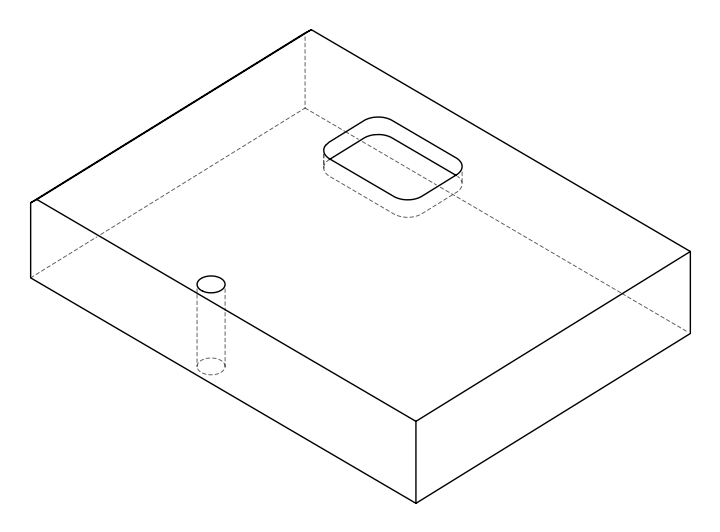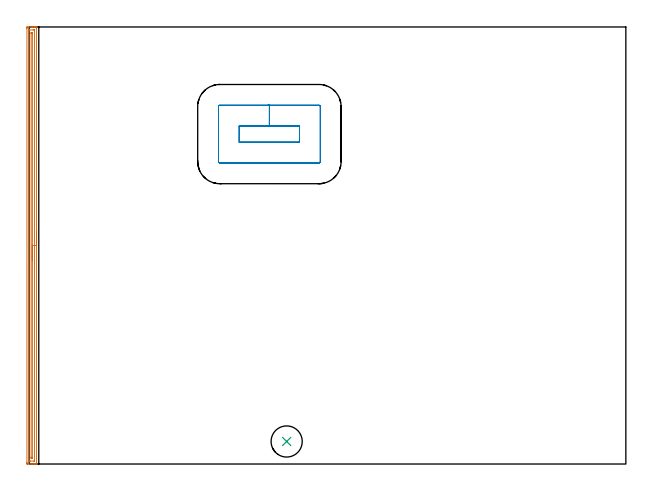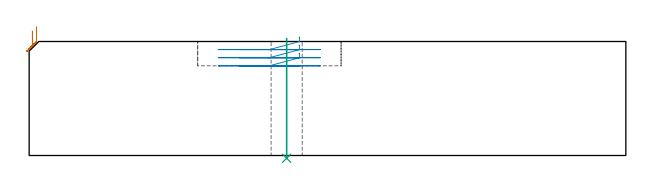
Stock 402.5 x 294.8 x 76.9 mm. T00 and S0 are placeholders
(PLAN: 3 operations, 2 tool changes, 10 min)
(1 AREA_MILL | FG_CHAMFER_SURFACE | UGT0205_001 | 7.24 min | 6228 mm3)
(2 MILL_RECTANGULAR_POCKET | POCKET_RECTANGULAR_STRAIGHT | UGT0201_006 | Follow Part, ap 7, ae 75% | 2.39 min | 102986 mm3)
(3 INDEXABLE_INSERT_DRILL_THROUGH_HOLE_FROM_SOLID | STEP1HOLE | NXT0302_013 | 0.32 min | 26602 mm3)
(TOOL UGT0205_001 | Chamfer Mill 20 x 3 x 45 deg. | D20 FL50 Z2)
(TOOL UGT0201_006 | End Mill 28 mm | D28 FL25 Z2)
(TOOL NXT0302_013 | Index. Insert Drill 21mm [880-D2100L25-05] | D21 PA176 FL105 Z2)
(OP 1 AREA_MILL)
G17 G21 G94 G90
T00 M6
G54
G17 G0 G90 X5. Y157.4 S1061 M3
G43 Z86.9 H0
G94 G1 Y157.362 Z86.028 F250.
Y157.248 Z85.163
Y157.059 Z84.312
Y156.797 Z83.48
Y156.463 Z82.674
Y156.06 Z81.9
Y155.592 Z81.164
Y155.06 Z80.472
Y154.471 Z79.829
Y153.828 Z79.239
Y153.136 Z78.708
Y152.4 Z78.24
Y151.626 Z77.837
Y150.82 Z77.503
Y149.988 Z77.241
Y149.137 Z77.052
Y148.272 Z76.938
Y147.4 Z76.9
Y0.158
X4.997 Y0.01 Z76.888
X4.955 Y0.007 Z76.846
X4.59 Y0. Z76.489
X4.162 Z76.062
X3.531 Z75.426
X2.325 Z74.222
X1.75 Z73.644
X-0.922 Y0.001 Z70.975
X-1.17 Y0.003 Z70.726
X-1.491 Y0.007 Z70.405
X-1.493 Y0.032 Z70.404
X-1.498 Y0.604 Z70.402
X-1.5 Y1.184 Z70.4
Y293.883
X-1.499 Y294.196 Z70.401
X-1.493 Y294.768 Z70.404
X-1.491 Y294.793 Z70.405
X-0.922 Y294.8 Z70.975
X1.75 Z73.644
X2.325 Z74.222
X2.641 Z74.537
X3.215 Z75.112
X3.531 Z75.426
X4.163 Z76.062
X4.59 Z76.489
X4.955 Y294.793 Z76.846
X4.997 Y294.79 Z76.888
X5. Y294.642 Z76.9
Y147.4
X3.586 Z75.486
Y2.335
X3.585 Y2.28 Z75.485
X3.581 Y2.17 Z75.481
X3.573 Y2.01 Z75.473
X3.531 Y2.008 Z75.431
X3.028 Y2.001 Z74.928
X0.86 Y2. Z72.76
X0.356 Y2.002 Z72.256
X-0.031 Y2.01 Z71.869
X-0.079 Y2.015 Z71.821
X-0.086 Y2.389 Z71.814
Y292.466
X-0.085 Y292.52 Z71.815
X-0.081 Y292.63 Z71.819
X-0.073 Y292.79 Z71.827
X-0.031 Y292.792 Z71.869
X0.472 Y292.799 Z72.372
X2.641 Y292.8 Z74.541
X3.145 Y292.798 Z75.045
X3.531 Y292.79 Z75.431
X3.579 Y292.785 Z75.479
X3.586 Y292.411 Z75.486
Y147.4
X2.171 Z74.071
Y4.174
X2.17 Y4.068 Z74.07
X2.167 Y4.017 Z74.067
X2.166 Y4.012 Z74.066
X2.146 Y4.008 Z74.046
X2.097 Y4.004 Z73.997
X1.923 Y4. Z73.823
X1.75 Z73.65
X1.577 Y4.002 Z73.477
X1.461 Y4.005 Z73.361
X1.369 Y4.01 Z73.269
X1.335 Y4.017 Z73.235
X1.334 Y4.034 Z73.234
X1.331 Y4.174 Z73.231
X1.329 Y4.596 Z73.229
Y290.626
X1.33 Y290.732 Z73.23
X1.333 Y290.783 Z73.233
X1.334 Y290.788 Z73.234
X1.354 Y290.792 Z73.254
X1.403 Y290.796 Z73.303
X1.577 Y290.8 Z73.477
X1.75 Z73.65
X1.923 Y290.798 Z73.823
X2.039 Y290.795 Z73.939
X2.131 Y290.79 Z74.031
X2.165 Y290.783 Z74.065
X2.166 Y290.766 Z74.066
X2.169 Y290.626 Z74.069
X2.171 Y290.204 Z74.071
Y147.4
Y146.528 Z74.11
Y145.664 Z74.223
Y144.812 Z74.412
Y143.98 Z74.675
Y143.174 Z75.008
Y142.4 Z75.411
Y141.664 Z75.88
Y140.972 Z76.411
Y140.329 Z77.
Y139.74 Z77.644
Y139.208 Z78.336
Y138.74 Z79.071
Y138.337 Z79.845
Y138.003 Z80.651
Y137.741 Z81.483
Y137.552 Z82.335
Y137.438 Z83.2
Y137.4 Z84.071
G0 Z86.9
M5
M2
(OP 2 MILL_RECTANGULAR_POCKET)
G17 G21 G94 G90
T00 M6
G54
G17 G0 G90 X182.052 Y217.1 S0 M3
G43 Z86.9 H0
Z79.9
G94 G1 X182.4 Z79.807 F250.
Y228. Z76.886
X162.05 Z71.433
X141.7 F500.
Y217.1
X182.4
Y228.
X162.05
Y242.
X128.6
G3 X127.7 Y241.1 R0.9
G1 Y204.
G3 X128.6 Y203.1 R0.9
G1 X195.5
G3 X196.4 Y204. R0.9
G1 Y241.1
G3 X195.5 Y242. R0.9
G1 X162.05
X161.05
G0 X182.052 Y217.1 Z74.433
G1 X182.4 Z74.34 F250.
Y228. Z71.419
X162.05 Z65.967
X141.7 F500.
Y217.1
X182.4
Y228.
X162.05
Y242.
X128.6
G3 X127.7 Y241.1 R0.9
G1 Y204.
G3 X128.6 Y203.1 R0.9
G1 X195.5
G3 X196.4 Y204. R0.9
G1 Y241.1
G3 X195.5 Y242. R0.9
G1 X162.05
X161.05
G0 X182.052 Y217.1 Z68.967
G1 X182.4 Z68.873 F250.
Y228. Z65.953
X162.05 Z60.5
X141.7 F500.
Y217.1
X182.4
Y228.
X162.05
Y242.
X128.6
G3 X127.7 Y241.1 R0.9
G1 Y204.
G3 X128.6 Y203.1 R0.9
G1 X195.5
G3 X196.4 Y204. R0.9
G1 Y241.1
G3 X195.5 Y242. R0.9
G1 X162.05
X161.05
G0 Z86.9
M5
M2
(OP 3 INDEXABLE_INSERT_DRILL_THROUGH_HOLE_FROM_SOLID)
G17 G21 G94 G90
T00 M6
G54
G17 G0 G90 X173.7 Y15.2 S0 M3
G43 Z86.9 H1
G94 G81 G98 Z-1.867 F250. R78.9
G80
M5
M2
